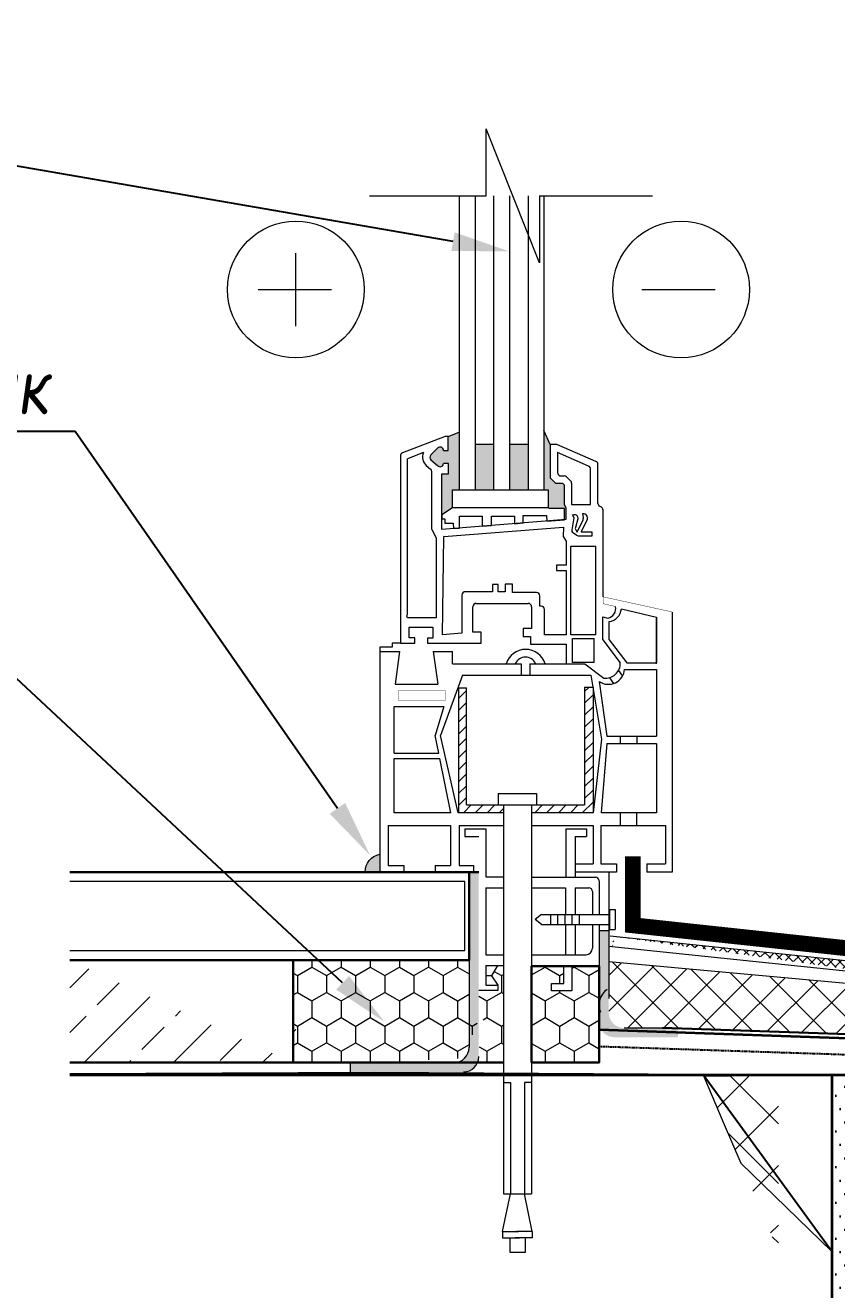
# Model space of a CAD drawing. Header units: millimetres. Extents: x -136099598 to 11807193, y 0 to 779331.
# Drawn here: x 728051 to 731593, y 201034 to 206553 of the extents above; entities that cross this region are included whole.
import ezdxf
from ezdxf import colors
from ezdxf.entities.mleader import LeaderData, LeaderLine
from ezdxf.math import Vec2, Vec3

# ---------------------------------------------------------------- set-up
doc = ezdxf.new("R2010")
doc.units = ezdxf.units.MM
doc.header["$MEASUREMENT"] = 0
doc.linetypes.add('DASHED', pattern=[19.049999999999997, 12.7, -6.35])
doc.layers.get('0').update_dxf_attribs({"color": 250, "lineweight": 9})
for name, color, linetype in [('!!_для разрезов', 7, 'Continuous'), ('_Пунктир', 6, 'DASHED'), ('Тонкая', 7, 'Continuous')]:
    doc.layers.add(name, color=color, linetype=linetype)
for name, color, linetype, lineweight in [('+АР_Размеры', 252, 'Continuous', 9), ('_Штриховки', 250, 'Continuous', 13), ('_Штриховки_точка', 5, 'Continuous', 30), ('АР_Отметки', 250, 'Continuous', 15), ('АР_Перекрытие', 250, 'Continuous', 30), ('АР_Тонкие', 250, 'Continuous', 5), ('Рисунок', 6, 'Continuous', 35)]:
    doc.layers.add(name, color=color, linetype=linetype, lineweight=lineweight)
doc.styles.add('ISOCPEUR', font='isocpeur.ttf', dxfattribs={"width": 0.7})
doc.styles.add('Архитект', font='isocpeur.ttf', dxfattribs={"width": 0.8, "oblique": 8})
pattern_1 = [(270, (-183090.2506161783, -159731.0417226076), (63.60792787741789, -110.1721891731625), [73.44812611544162, -146.8962522308832]), (29.99999999999998, (-183090.2506161783, -159731.0417226076), (63.6079506757947, 110.1721760105135), [73.44812611544164, -146.8962522308833]), (329.9999999999999, (-183090.2506161783, -159731.0417226076), (127.2158785532126, -1.31626489888285e-05), [-146.8962522308832, 73.44812611544162])]
pattern_2 = [(44.99999999999999, (-183090.2506161783, -159731.0417226076), (-25.96783402083678, 25.96783402083678), [])]

# ---------------------------------------------------------------- blocks, each defined once
blk = doc.blocks.new('_DotSmall')
at = {"color": 0, "linetype": 'ByBlock', "const_width": 0.5}
blk.add_lwpolyline([(-0.0625, 0, 1), (0.0625, 0, 1)], format="xyb", close=True, dxfattribs=at)

msp = doc.modelspace()

# ---------------------------------------------------------------- hatches: boundary and pattern name
at = {"layer": '!!_для разрезов', "linetype": 'Continuous', "lineweight": 18}
h = msp.add_hatch(dxfattribs=at)
h.set_pattern_fill('ANSI37', color=251, scale=57.8331701696391)
h.set_pattern_definition([(44.99999999999999, (-115641.702622169, 121685.1300899904), (-129.8391701041838, 129.8391701041838), []), (135, (-115641.702622169, 121685.1300899904), (-129.8391701041839, -129.8391701041838), [])])
edge = h.paths.add_edge_path()
edge.add_line((731012.9964546836, 201964.9031755117), (731097.7636279219, 201765.7149348367))
edge.add_line((731338.1943189262, 201971.301026088), (731012.9964546827, 201964.9031755117))
edge.add_line((731338.1943189262, 201200.7442685278), (731338.1943189262, 201971.301026088))
edge.add_line((731174.2340421143, 201586.0226473077), (731338.1943189278, 201200.7442685275))
edge.add_line((731174.2340421143, 201586.0226473077), (731174.2340421143, 201586.0226473077))
edge.add_line((731097.7636279219, 201765.7149348367), (731174.2340421132, 201586.0226473077))
at = {"lineweight": 15}
h = msp.add_hatch(color=256, dxfattribs=at)
h.paths.add_polyline_path([(729944.4874539871, 204776.2595376076), (729896.3857899653, 204758.0160147573), (729896.3857899653, 204696.9316019601), (729876.3990755903, 204696.9316019601, 0.4786130852545784), (729859.080379309, 204711.7404873248, 0.1511480581941639), (729851.4320395266, 204707.7062985055), (729820.8777904529, 204677.1520494311, 0.4386489946595933), (729821.7676594665, 204655.6442744121), (729850.8164936022, 204631.0425601521, 0.6721486504891006), (729876.363351035, 204640.0608912611), (729898.1948788783, 204640.0608912611), (729898.1948788783, 204595.2891175091), (729869.1690523641, 204595.2891175091), (729869.1690523641, 204415.77399407), (729915.5420314239, 204447.0486046722), (729915.5420314239, 204524.7690557714), (729944.4874539871, 204524.7690557714)])
h.paths.add_polyline_path([(730094.8536964278, 204724.2778627503), (730013.8872581907, 204724.2778627503), (730013.8872581907, 204524.7690557714), (730094.8536964299, 204524.7690557714)])
h.paths.add_polyline_path([(730245.2199388706, 204724.2778627503), (730164.2535006314, 204724.2778627503), (730164.2535006314, 204524.7690557714), (730245.2199388706, 204524.7690557714)])
h.paths.add_polyline_path([(730342.5674181657, 204723.6025290053), (730314.6197430743, 204784.0496550288), (730314.6197430743, 204524.7690557714), (730333.5018726268, 204524.7690557714), (730333.5018726268, 204447.0486046722), (730338.9693413328, 204444.2331287775), (730404.6614906262, 204444.2331287778), (730404.6614906262, 204394.6618590812), (730410.7509931622, 204395.1430237572), (730410.7509931622, 204448.6746986323), (730403.7489547741, 204460.8025848824), (730403.7489547741, 204546.6497056172), (730396.4380657108, 204553.9605946811), (730364.5377979294, 204553.9605946811), (730342.5674181657, 204577.0075476862)])
at = {"linetype": 'Continuous'}
h = msp.add_hatch(dxfattribs=at)
h.set_pattern_fill('ANSI31', color=256, scale=11.56663403392782, style=0)
h.set_pattern_definition(pattern_2)
h.paths.add_polyline_path([(729977.0872483954, 203660.3391764797), (729943.829511222, 203660.3391764797), (729943.829511222, 203115.7250363115), (730137.7144009495, 203115.7250363115), (730137.7144009495, 203149.6235111362), (729977.0872483954, 203149.6235111362)])
h = msp.add_hatch(dxfattribs=at)
h.set_pattern_fill('ANSI31', color=256, scale=11.56663403392782, style=0)
h.set_pattern_definition(pattern_2)
h.paths.add_polyline_path([(730492.4728154634, 203149.6235111362), (730260.4806780166, 203149.6235111362), (730260.4806780166, 203115.7250363121), (730529.1169138083, 203115.7250363121), (730529.1169138104, 203660.4396079195), (730528.4430045412, 203664.4595024913), (730492.4728154634, 203664.4595024916)])
h = msp.add_hatch(color=256)
edge = h.paths.add_edge_path()
edge.add_arc((729612.1822631673, 202858.4130693633), 77.33426057645642, 100.2352037119121, 181.6074361677928)
edge.add_line((729534.8784349535, 202856.2437371358), (729598.4407834926, 202856.2437371358))
edge.add_line((729598.440783491, 202856.2437371358), (729598.440783491, 202934.5166802845))
at = {"lineweight": 30}
for points in [[(730030.233258208, 202856.2437371355), (729988.1061207214, 202856.2437371355), (729988.1061207214, 202091.8066867492, -0.4142135623730951), (729921.2034900147, 202024.9040560419), (729469.4548645937, 202024.9040560419), (729469.4548645937, 201984.1894565405), (729963.3306275012, 201984.1894565405, 0.4142135623730951), (730030.233258208, 202051.0920872478)], [(730664.3727545836, 202176.2919692945, -0.4142135623730951), (730597.4701238768, 202243.1946000017), (730597.4701238768, 202601.8676223842), (730555.3429863902, 202601.8676223842), (730555.3429863902, 202202.4800005003, 0.4142135623730951), (730622.245617097, 202135.5773697933), (730900.3194177344, 202135.5773697933), (730900.3194177344, 202176.2919692945)]]:
    msp.add_hatch(color=256, dxfattribs=at).paths.add_polyline_path(points)
h = msp.add_hatch()
h.set_pattern_fill('ANSI37', color=256, scale=9.116829107724502, style=0)
h.set_pattern_definition([(45, (719203.8672171265, 219166.4270603727), (-20.4678650998461, 20.4678650998461), []), (135, (719203.8672171265, 219166.4270603727), (-20.4678650998461, -20.46786509984609), [])])
edge = h.paths.add_edge_path()
edge.add_line((734448.2634690307, 202130.4621096161), (731906.7364049878, 202396.3158820761))
edge.add_line((730630.5181978383, 202529.8133488759), (731894.446850044, 202397.6014180792))
edge.add_line((730615.9511745628, 202576.8776447502), (730614.2367338703, 202531.516454335))
edge.add_line((730624.4203461087, 202575.9917359448), (734453.4953715657, 202175.4553596252))
h = msp.add_hatch()
h.set_pattern_fill('ANSI33', color=256, scale=43.37487762722933, style=0)
h.set_pattern_definition([(44.99999999999999, (-180330.6069318628, -159731.0417226076), (-194.7587551562758, 194.7587551562758), []), (44.99999999999999, (-180135.8480925827, -159731.0417226076), (-194.7587551562758, 194.7587551562758), [137.7152364664531, -68.85761823322653])])
edge = h.paths.add_edge_path()
edge.add_line((729219.603254409, 202472.3210552259), (729219.603254409, 202024.9040560419))
edge.add_line((728245.0312343133, 202472.3210552259), (729241.9761960113, 202472.3210552259))
edge.add_line((728245.0312343133, 202472.3210552259), (728245.0312343133, 202024.9040560419))
edge.add_line((728245.0312343133, 202024.9040560419), (729237.9839565733, 202024.9040560419))
at = {"ltscale": 100}
h = msp.add_hatch(dxfattribs=at)
h.set_pattern_fill('HONEY', color=256, scale=23.13326806785564, angle=270, style=0)
h.set_pattern_definition(pattern_1)
h.paths.add_polyline_path([(729219.603254409, 202472.3210552259), (729219.603254409, 202024.9040560419), (729527.6352874329, 202024.9040560419), (729968.5108399368, 202044.4994289661), (730008.8942813363, 202168.1876483773, 0.4142135623730951), (729988.1061207214, 202305.3863913921), (729988.1061207214, 202472.3210552259)])
h = msp.add_hatch(dxfattribs=at)
h.set_pattern_fill('HONEY', color=256, scale=23.13326806785564, angle=270, style=0)
h.set_pattern_definition(pattern_1)
h.paths.add_polyline_path([(730137.7144009495, 202024.9040560419), (730137.7144009495, 202448.1882555278), (730112.6823363986, 202448.1882555278), (730085.3502458686, 202403.6158751782), (730113.9243966511, 202362.482962091), (730113.9243966511, 202340.3236478089), (730030.233258208, 202340.3236478089), (730030.233258208, 202264.6717918906, -0.4142135623730951), (729963.3306275012, 202024.9040560419)])
h = msp.add_hatch(dxfattribs=at)
h.set_pattern_fill('HONEY', color=256, scale=23.13326806785564, angle=270, style=0)
h.set_pattern_definition(pattern_1)
edge = h.paths.add_edge_path()
edge.add_line((730260.4806780166, 202022.6603926441), (730544.9420026139, 202024.904056042))
edge.add_line((730260.4806780166, 202448.1882555278), (730260.4806780166, 202022.660392644))
edge.add_line((730260.4806780166, 202448.1882555278), (730401.3854820863, 202448.1882555278))
edge.add_line((730401.3854820863, 202370.9786220959), (730401.3854820863, 202448.1882555278))
edge.add_line((730347.4902995727, 202370.9786220959), (730401.385482088, 202370.9786220959))
edge.add_line((730347.4902995727, 202338.3049393024), (730347.4902995727, 202370.9786220962))
edge.add_line((730436.7248132102, 202338.3049393024), (730347.4902995711, 202338.3049393024))
edge.add_line((730436.7248132102, 202448.1882555278), (730436.7248132102, 202338.3049393024))
edge.add_line((730436.7248132102, 202448.1882555278), (730555.3429863902, 202448.1882555278))
edge.add_line((730555.3429863902, 202448.1882555278), (730555.3429863902, 202264.6717918906))
edge.add_arc((729480.5334006865, 202191.1869392118), 1077.31874071536, -8.879032276322619, 3.9112321744353267, ccw=False)
h = msp.add_hatch()
h.set_pattern_fill('ANSI37', color=256, scale=34.69990210178346, style=0)
h.set_pattern_definition([(44.99999999999999, (-182160.206766758, -159731.0417226076), (-77.90350206251031, 77.90350206251031), []), (135, (-182160.206766758, -159731.0417226076), (-77.90350206251033, -77.90350206251027), [])])
edge = h.paths.add_edge_path()
edge.add_line((730597.4701238768, 202465.9342348357), (730598.7084552919, 202240.3101573527))
edge.add_arc((730663.6338264067, 202242.7893302719), 64.97268743749581, 182.1867748169026, 262.2722705206532)
edge.add_line((730654.8972235359, 202178.4067093007), (731845.9621087017, 202142.0806250666))
edge.add_line((731845.9621087007, 202142.0806250666), (731870.5760740369, 202349.5516237552))
edge.add_line((731870.5760740363, 202349.5516237552), (730597.4701238752, 202465.9342348357))
h.paths.add_polyline_path([(731906.3577822496, 202345.5472375659), (731881.164725943, 202140.8923224321), (733749.8356489334, 202077.0465846065), (733725.3117186255, 202078.4881406377), (732694.1827444667, 202115.543305983), (732708.8374417439, 202255.7405003738)])
edge = h.paths.add_edge_path(flags=16)
edge.add_line((733511.5574999469, 202085.8566409861), (733279.1021162987, 202096.517614351))
edge.add_line((733279.1021162972, 202096.517614351), (732729.5529642579, 202112.7041388024))
edge.add_line((732729.5529642584, 202112.7041388022), (732743.7059787516, 202251.8383085832))
edge.add_line((732743.7059787516, 202251.8383085835), (733565.9759587338, 202159.9029454445))
edge.add_arc((733571.8599966469, 202098.5587333567), 61.6257597017046, 95.47895706360285, 191.8948718513254)
h.paths.add_polyline_path([(733516.7765383006, 202165.3920471101), (733511.5574999469, 202085.8566409861), (733501.1033298079, 202099.043061411)], flags=0)
at = {"layer": '_Штриховки_точка'}
h = msp.add_hatch(dxfattribs=at)
h.set_pattern_fill('DOTS', color=0, scale=34.69990210178349, angle=44.99999999999999, style=0)
h.set_pattern_definition([(44.99999999999999, (630937.628468345, 171341.4988851454), (-19.47587551562758, 58.42762654688272), [0, -55.08609458658125])])
h.paths.add_polyline_path([(731571.3484678029, 200963.9239256615), (731802.6811484806, 200963.9239256615), (731802.6811484806, 201971.301026088), (731571.3484678029, 201971.301026088)])

# ---------------------------------------------------------------- linework, layer by layer
at = {"layer": '!!_для разрезов', "color": 251, "linetype": 'Continuous', "lineweight": 18, "elevation": -1.338492306646507e-10}
msp.add_lwpolyline([(731571.3484678029, 201971.3010260877), (731012.9964546836, 201964.9031755117), (731097.7636279219, 201765.7149348367), (731174.2340421143, 201586.0226473077), (731174.2340421143, 201586.0226473077), (731571.3484678029, 201200.7442685275)], close=True, dxfattribs=at)
at = {"layer": '+АР_Размеры', "ltscale": 100}
for p, q in [((730061.8886298268, 205807.8165949261), (730061.8886298268, 206100.2322277908)), ((730295.0210613809, 205515.4009620615), (730061.8886298268, 206100.2322277908)), ((729553.903301501, 205807.8165949261), (730061.8886298268, 205807.8165949261)), ((730295.0210613809, 205807.8165949261), (730295.0210613809, 205515.4009620615)), ((730295.0210613809, 205807.8165949261), (730789.0361246394, 205807.8165949261))]:
    msp.add_line(p, q, dxfattribs=at)
at = {"layer": '+АР_Размеры', "ltscale": 100, "elevation": -1.338492306646507e-10}
for points in [[(729231.8366641579, 205239.5660608229), (729231.8366641579, 205558.7081482206)], [(729067.8160432782, 205399.1371045217), (729386.9581306764, 205399.1371045217)], [(730742.3530415166, 205399.1371045217), (731061.4951289148, 205399.1371045217)]]:
    msp.add_lwpolyline(points, dxfattribs=at)
at = {"layer": '+АР_Размеры', "ltscale": 100}
for centre in [(729231.8366641579, 205399.1371045217), (730913.3418438709, 205399.1371045217)]:
    msp.add_circle(centre, 298.2751047601502, dxfattribs=at)
at = {"lineweight": 15}
for p, q in [((729896.3857899653, 204758.0160147567), (729944.4874539871, 204776.2595376071)), ((730342.5674181657, 204723.6025290049), (730314.6197430743, 204784.0496550296)), ((729884.3050962437, 204758.0160147567), (729697.5408588956, 204685.9254183192)), ((729820.8777904529, 204677.1520494309), (729851.4320395266, 204707.7062985052)), ((729896.3857899653, 204758.0160147567), (729884.3050962437, 204758.0160147567)), ((729896.3857899653, 204696.9316019601), (729896.3857899653, 204758.0160147567)), ((730013.8872581907, 204724.2778627501), (730094.8536964278, 204724.2778627501)), ((730164.2535006314, 204724.2778627501), (730245.2199388706, 204724.2778627501)), ((730370.9902150428, 204723.6025290049), (730342.5674181657, 204723.6025290049)), ((730342.5674181657, 204723.6025290049), (730342.5674181657, 204577.0075476862)), ((730541.6610511226, 204649.3368869338), (730370.9902150428, 204723.6025290049)), ((729688.1797573994, 204672.2777804252), (729688.1797573994, 203856.0174371278)), ((729789.7186851762, 204687.4839689251), (729719.9192172745, 204660.541523501)), ((729821.7676594665, 204655.6442744121), (729850.8164936022, 204631.0425601518)), ((729876.4054080034, 204697.3619905842), (729876.4054080034, 204696.9316019601)), ((729876.4054080034, 204696.9316019601), (729896.3857899653, 204696.9316019601)), ((730509.9215912432, 204628.5338287451), (730374.3068780429, 204687.5451629689)), ((730374.3068780429, 204687.5451629686), (730374.3068780429, 204600.3291151147)), ((729801.2551471769, 204631.4238253451), (729819.631550445, 204615.8606870715)), ((729824.8061720927, 204352.3496925244), (729824.8061720927, 204604.6972199732)), ((729869.1690523641, 204352.3496925244), (729869.1690523641, 204595.2891175091)), ((729869.1690523641, 204595.2891175091), (729898.1948788783, 204595.2891175091)), ((729898.1948788783, 204640.0608912611), (729876.4054080034, 204640.0608912611)), ((729898.1948788783, 204595.2891175091), (729898.1948788783, 204640.0608912611)), ((730518.71363605, 204460.8025848802), (730518.71363605, 204615.1197070858)), ((730550.4530959292, 204466.1044692787), (730550.4530959292, 204635.9227652749)), ((730342.5674181657, 204577.0075476862), (730364.5377979316, 204553.9605946811)), ((730364.5377979316, 204553.9605946811), (730396.4380657108, 204553.9605946811)), ((730388.9359385993, 204585.7000545599), (730403.5254251701, 204585.7000545599)), ((730396.4380657108, 204553.9605946811), (730403.7489547741, 204546.6497056178)), ((730403.7489547741, 204546.6497056178), (730403.7489547741, 204460.8025848802)), ((730413.8697330903, 204581.415301925), (730431.2036620172, 204564.0813729973)), ((730435.4884146512, 204553.7370650765), (730435.4884146512, 204460.8025848802)), ((730403.7489547741, 204460.8025848802), (730410.7509931622, 204448.6746986349)), ((730410.7509931622, 204448.6746986349), (730410.7509931622, 204395.143023757)), ((730565.6504110878, 204448.884203232), (730557.7676262055, 204453.4353312048)), ((730572.9649413638, 204422.6034254606), (730572.9649413638, 204436.2150651581)), ((730410.7509931622, 204395.143023757), (729869.1690523641, 204352.3496925244)), ((730572.9649413638, 204057.662801507), (730572.9649413638, 204422.6034254606)), ((730541.2254814865, 203891.7245199126), (730541.2254814865, 204279.2709719514)), ((730004.9713265499, 203904.0517386888), (730004.9713265499, 204014.9491489654)), ((730019.6003871041, 204029.57820952), (730246.408750728, 204029.57820952)), ((730261.0378112844, 204014.9491489654), (730261.0378112823, 203920.5451008483)), ((729727.0148660026, 203879.7777708511), (729727.0148660026, 203926.1284939208)), ((729727.0148660026, 203926.1284939208), (729830.4746506742, 203926.1284939208)), ((729750.814435666, 203879.7777708511), (729727.0148660026, 203879.7777708511)), ((729750.814435666, 203856.0174371278), (729750.814435666, 203879.7777708511)), ((729830.4746506742, 203877.4093468729), (729806.6951819996, 203877.4093468729)), ((729806.6951819996, 203877.4093468729), (729806.6951820017, 203856.0174371278)), ((729830.4746506742, 203926.1284939208), (729830.4746506742, 203877.4093468729)), ((730040.3691662244, 203904.0517386888), (730004.9713265499, 203904.0517386888)), ((730040.3691662244, 203856.0174371278), (730040.3691662244, 203904.0517386888)), ((730261.0378112823, 203920.5451008483), (730224.1122965298, 203920.5451008483)), ((730224.1122965298, 203920.5451008483), (730224.1122965298, 203884.4765718348)), ((730224.1122965298, 203884.4765718348), (730256.1130692512, 203884.4765718348)), ((730256.1130692512, 203884.4765718348), (730256.1130692512, 203851.6895941154)), ((730534.678977129, 203771.8385126098), (730534.678977129, 203876.848154042)), ((729688.1797573994, 203856.0174371278), (729750.814435666, 203856.0174371278)), ((729806.6951820017, 203856.0174371278), (730040.3691662244, 203856.0174371278)), ((730256.1130692512, 203851.6895941154), (730411.4897782876, 203851.6895941154)), ((730411.4897782876, 203851.6895941154), (730411.4897782876, 203764.8271742651))]:
    msp.add_line(p, q, dxfattribs=at)
at = {"ltscale": 100}
for p, q in [((730653.0144919379, 204006.1890410841), (730805.4623309377, 203969.5897428068)), ((730874.7846958019, 203991.83950327), (730874.7846958019, 202855.9221507154)), ((730571.7619357796, 203869.8652913548), (730571.7619357796, 203970.4125518121)), ((730571.7619357796, 203970.4125518121), (730594.080064365, 203965.5062646821)), ((730599.6120538841, 203869.8652913548), (730599.6120538841, 203949.7770044361)), ((730805.4623309377, 203969.5897428068), (730805.4623309377, 203769.6710222416)), ((730571.7619357796, 203869.8652913548), (730648.1649813922, 203769.6710222416)), ((730599.6120538841, 203869.8652913548), (730676.0150994966, 203769.6710222416)), ((729598.440783491, 203819.2669342134), (729598.440783491, 202856.2437371353)), ((729598.440783491, 203819.2669342134), (729683.7182574213, 203819.2669342134)), ((729683.7182574213, 203819.2669342134), (729666.00459682, 203676.7827946181)), ((729830.9332074055, 203819.2669342134), (729915.8386089876, 203819.2669342134)), ((729830.9332074055, 203819.2669342134), (729852.02065917, 203676.7827946181)), ((729915.8386089876, 203766.3081829938), (729915.8386089876, 203819.2669342134)), ((729915.8386089876, 203766.3081829938), (730214.9244413187, 203766.3081829938)), ((730214.9244413187, 203766.3081829938), (730214.9244413187, 203716.525097676)), ((730253.2051551986, 203766.3081829938), (730493.6745085899, 203766.3081829938)), ((730253.2051551986, 203766.3081829938), (730253.2051551986, 203716.525097676)), ((730493.6745085899, 203766.3081829938), (730575.718975489, 203703.0762530781)), ((730676.0150994966, 203769.6710222416), (730805.4623309377, 203769.6710222416)), ((729959.2554296816, 203716.525097676), (729863.4995939294, 203453.1420507586)), ((729959.2554296816, 203716.525097676), (730519.7145449967, 203716.525097676)), ((730519.7145449967, 203716.525097676), (730566.6559969949, 203436.5175402592)), ((730640.5089728208, 203736.9882133267), (730657.8004958623, 203711.8502693793)), ((730666.8389908946, 203741.1277150351), (730805.4623309377, 203741.1277150351)), ((730805.4623309377, 203741.1277150351), (730805.4623309377, 203450.1736573544)), ((729666.00459682, 203676.7827946181), (729852.02065917, 203676.7827946181)), ((729943.829511222, 203115.7250363115), (729943.829511222, 203660.3391764794)), ((729943.829511222, 203660.3391764794), (729977.0872483954, 203660.3391764794)), ((729977.0872483954, 203149.623511136), (729977.0872483954, 203660.3391764794)), ((730492.4728154634, 203664.4595024913), (730492.4728154634, 203149.623511136)), ((730492.4728154634, 203664.4595024913), (730529.1169138083, 203664.4595024913)), ((730529.1169138083, 203664.4595024913), (730529.1169138083, 203115.7250363115)), ((730556.5421655155, 203688.15891424), (730589.9457148234, 203450.1736573544)), ((730600.5514105798, 203705.0074343756), (730618.1006029195, 203679.4948978397)), ((729660.9489380808, 203376.2414417783), (729660.9489380808, 203580.0707034634)), ((729660.9489380808, 203580.0707034634), (729877.2260467962, 203580.0707034634)), ((729877.2260467962, 203580.0707034634), (729840.0917179906, 203453.1420507586)), ((729855.5566301023, 203376.2414417783), (729840.0917179906, 203453.1420507586)), ((729940.1503835946, 203115.7250363115), (729863.4995939294, 203453.1420507586)), ((730566.6559969949, 203436.5175402592), (730530.1300567584, 203115.7250363115)), ((730589.9457148234, 203450.1736573544), (730805.4623309377, 203450.1736573544)), ((730648.1549253832, 203450.1736573544), (730648.1549253832, 203418.1406350076)), ((730720.2062329166, 203450.1736573544), (730720.2062329166, 203418.1406350076)), ((730589.9457148234, 203418.1406350076), (730564.9992694417, 203115.7250363115)), ((730589.9457148234, 203418.1406350076), (730805.4623309377, 203418.1406350076)), ((729660.9489380808, 203376.2414417783), (729855.5566301023, 203376.2414417783)), ((729660.9489380808, 203115.7250363115), (729660.9489380808, 203352.2618981084)), ((729660.9489380808, 203352.2618981084), (729860.3789785905, 203352.2618981084)), ((729907.9471555905, 203115.7250363115), (729860.3789785905, 203352.2618981084)), ((730115.4654800951, 203200.0472569008), (730282.729598871, 203200.0472569008)), ((730115.4654800951, 203200.0472569008), (730115.4654800951, 203149.623511136)), ((730282.729598871, 203200.0472569008), (730282.729598871, 203149.623511136)), ((729907.9471555905, 203115.7250363115), (729660.9489380808, 203115.7250363115)), ((730137.7144009495, 203115.7250363115), (729940.1503835946, 203115.7250363115)), ((729977.0872483954, 203149.623511136), (730492.4728154634, 203149.623511136)), ((730137.7144009495, 203149.623511136), (730137.7144009495, 201452.3959046875)), ((730260.4806780166, 203149.623511136), (730260.4806780166, 201452.3959046875)), ((730530.1300567584, 203115.7250363115), (730260.4806780166, 203115.7250363115)), ((730805.4623309377, 203115.7250363115), (730564.9992694417, 203115.7250363115)), ((730647.3906686662, 203115.7250363115), (730647.3906686662, 203059.9963708066)), ((730718.9894557764, 203115.7250363115), (730718.9894557764, 203059.9963708066)), ((729635.5374022613, 203059.9963708066), (729907.3437950261, 203059.9963708066)), ((729635.5374022613, 203059.9963708066), (729635.5374022613, 202885.7442664216)), ((729907.3437950261, 203059.9963708066), (729907.3437950261, 202885.7442664216)), ((729944.2594056258, 203059.9963708066), (730137.7144009495, 203059.9963708066)), ((729944.2594056258, 203059.9963708066), (729944.2594056258, 202885.7442664216)), ((730260.4806780166, 203059.9963708066), (730529.2350719208, 203059.9963708066)), ((730529.2350719208, 203059.9963708066), (730529.2350719208, 202892.427234221)), ((730563.2369537908, 203059.9963708066), (730844.7725356721, 203059.9963708066)), ((730563.2369537908, 203059.9963708066), (730563.2369537908, 202892.427234221)), ((730844.7725356721, 203059.9963708066), (730844.7725356721, 202892.427234221)), ((729969.9198276764, 203045.3466019199), (729969.9198276764, 203011.2282926284)), ((729969.9198276764, 203045.3466019199), (730060.5496126234, 203045.3466019199)), ((729969.9198276764, 203011.2282926284), (730030.233258208, 203011.2282926284)), ((730060.5496126234, 203045.3466019199), (730060.5496126234, 202835.2087191279)), ((730410.3680125074, 203045.3466019199), (730500.9977974524, 203045.3466019199)), ((730410.3680125074, 203045.3466019199), (730410.3680125074, 202834.727595694)), ((730451.5146890725, 203011.2282926284), (730500.9977974524, 203011.2282926284)), ((730451.5146890725, 203011.2282926284), (730451.5146890725, 202834.7150337246)), ((730500.9977974524, 203045.3466019199), (730500.9977974524, 203011.2282926284)), ((729635.5374022613, 202885.7442664216), (729702.9730014687, 202885.7442664216)), ((729702.9730014687, 202885.7442664216), (729702.9730014687, 202856.2437371353)), ((729840.1068020043, 202885.7442664216), (729907.3437950261, 202885.7442664216)), ((729840.1068020043, 202885.7442664216), (729840.1068020043, 202856.2437371355)), ((729944.2594056258, 202885.7442664216), (730007.9214872955, 202885.7442664216)), ((730007.9214872955, 202885.7442664216), (730007.9214872955, 202856.2437371355)), ((730451.5146890725, 202892.427234221), (730529.2350719208, 202892.427234221)), ((730563.2369537908, 202892.427234221), (730631.042111343, 202892.427234221)), ((730631.042111343, 202892.427234221), (730631.042111343, 202855.9221507154)), ((730763.6607636458, 202892.427234221), (730844.7725356721, 202892.427234221)), ((730763.6607636458, 202892.427234221), (730763.6607636458, 202855.9221507154)), ((729840.1068020043, 202856.2437371355), (730030.233258208, 202856.2437371355)), ((729840.1068020043, 202856.2437371353), (729988.1061207214, 202856.2437371353)), ((730060.5496126234, 202835.2087191279), (730137.7144009495, 202835.2087191279)), ((730260.4806780166, 202834.7150337246), (730539.3289876108, 202834.7150337246)), ((730631.042111343, 202855.9221507154), (730451.5146890725, 202855.9221507154)), ((730597.4701238768, 202855.9221507154), (730597.4701238768, 202305.3863913921)), ((730874.7846958019, 202855.9221507154), (730763.6607636458, 202855.9221507154)), ((730060.5496126234, 202787.4782596342), (730060.5496126234, 202496.028004156)), ((730060.5496126234, 202787.4782596342), (730137.7144009495, 202787.4782596342)), ((730260.4806780166, 202787.4782596342), (730408.9827972092, 202787.4782596342)), ((730408.9827972092, 202787.4782596342), (730408.9827972092, 202671.3880742553)), ((730450.3607619905, 202787.4782596342), (730510.4657265584, 202787.4782596342)), ((730450.3607619905, 202787.4782596342), (730450.3607619905, 202671.3880742553)), ((730555.3429863902, 202818.7010349453), (730555.3429863902, 202671.3880742553)), ((730526.4797253379, 202771.4642608549), (730526.4797253379, 202671.3880742553)), ((730303.7089485363, 202671.3880742553), (730276.6111516617, 202649.7651560727)), ((730303.7089485363, 202671.3880742553), (730600.8107269227, 202671.3880742553)), ((730343.3447096869, 202671.3880742553), (730343.3447096869, 202628.1422378903)), ((730374.4957128831, 202671.3880742553), (730374.4957128831, 202628.1422378903)), ((730405.6467160813, 202671.3880742553), (730405.6467160813, 202628.1422378903)), ((730436.7977192795, 202671.3880742553), (730436.7977192795, 202628.1422378903)), ((730467.9487224778, 202671.3880742553), (730467.9487224778, 202628.1422378903)), ((730600.8107269227, 202692.9670255447), (730626.3797716984, 202692.9670255447)), ((730600.8107269227, 202692.9670255447), (730600.8107269227, 202606.5632866011)), ((730626.3797716984, 202692.9670255447), (730626.3797716984, 202606.5632866011)), ((729988.1061207214, 202642.6640324927), (729988.1061207214, 202091.806686749)), ((730303.7089485363, 202628.1422378903), (730276.6111516617, 202649.7651560727)), ((730303.7089485363, 202628.1422378903), (730600.8107269227, 202628.1422378903)), ((730408.9827972092, 202628.1422378903), (730408.9827972092, 202496.028004156)), ((730450.3607619905, 202628.1422378903), (730450.3607619905, 202496.028004156)), ((730526.4797253379, 202628.1422378903), (730526.4797253379, 202523.8979897948)), ((730555.3429863902, 202628.1422378903), (730555.3429863902, 202264.6717918906)), ((730600.8107269227, 202606.5632866011), (730626.3797716984, 202606.5632866011)), ((730555.3429863902, 202601.867622384), (730597.4701238768, 202601.867622384)), ((730603.8531096068, 202578.143150144), (734455.9522706144, 202175.1983582774)), ((730060.5496126234, 202496.028004156), (730137.7144009495, 202496.028004156)), ((730260.4806780166, 202496.028004156), (730498.6097396988, 202496.028004156)), ((730597.4701238768, 202533.2703079851), (734449.5692848845, 202130.3255161185)), ((730060.5496126234, 202448.1882555278), (730060.5496126234, 202362.482962091)), ((730060.5496126234, 202448.1882555278), (730137.7144009495, 202448.1882555278)), ((730112.6823363986, 202448.1882555278), (730085.3502458686, 202403.6158751782)), ((730260.4806780166, 202448.1882555278), (730555.3429863902, 202448.1882555278)), ((730401.3854820863, 202370.9786220959), (730401.3854820863, 202448.1882555278)), ((730436.7248132102, 202448.1882555278), (730436.7248132102, 202338.3049393022)), ((730597.4701238768, 202465.9342348355), (731871.489245244, 202349.4494293562)), ((730085.3502458686, 202403.6158751782), (730060.5496126234, 202403.6158751782)), ((730085.3502458686, 202403.6158751782), (730113.9243966511, 202362.482962091)), ((730113.9243966511, 202340.3236478085), (730030.233258208, 202340.3236478085)), ((730060.5496126234, 202362.482962091), (730113.9243966511, 202362.482962091)), ((730113.9243966511, 202362.482962091), (730113.9243966511, 202340.3236478085)), ((730347.4902995727, 202338.3049393022), (730347.4902995727, 202370.9786220959)), ((730347.4902995727, 202370.9786220959), (730401.3854820863, 202370.9786220959)), ((730436.7248132102, 202338.3049393022), (730347.4902995727, 202338.3049393022)), ((730664.3727545836, 202176.2919692945), (730900.3194177344, 202176.2919692945)), ((729469.4548645937, 202024.9040560417), (729921.2034900147, 202024.9040560417)), ((729469.4548645937, 202024.9040560417), (729469.4548645937, 201984.1894565402)), ((730137.7144009495, 201938.834307683), (730168.4153977257, 201938.834307683)), ((730168.4153977257, 201938.834307683), (730168.4153977257, 201452.3959046875)), ((730260.4806780166, 201938.834307683), (730229.7796812427, 201938.834307683)), ((730229.7796812427, 201938.834307683), (730229.7796812427, 201452.3959046875)), ((730134.0841815474, 201288.094136381), (730168.4153977257, 201452.3959046875)), ((730137.7144009495, 201452.3959046875), (730260.4806780166, 201452.3959046875)), ((730264.1108974209, 201288.094136381), (730229.7796812427, 201452.3959046875)), ((730134.0841815474, 201288.094136381), (730134.0841815474, 201260.4163488765)), ((730134.0841815474, 201288.094136381), (730203.3122644352, 201288.094136381)), ((730264.1108974209, 201288.094136381), (730194.8828145331, 201288.094136381)), ((730264.1108974209, 201288.094136381), (730264.1108974209, 201260.4163488765)), ((730134.0841815474, 201260.4163488765), (730208.7500515317, 201260.4163488765)), ((730165.1974747104, 201260.4163488765), (730165.1974747104, 201196.9784026604)), ((730264.1108974209, 201260.4163488765), (730189.4450274366, 201260.4163488765)), ((730232.9976042579, 201260.4163488765), (730232.9976042579, 201196.9784026604)), ((730165.1974747104, 201196.9784026604), (730234.4255575961, 201196.9784026604))]:
    msp.add_line(p, q, dxfattribs=at)
for p, q in [((730805.4333249531, 203766.326432154), (730805.4333249531, 203962.8312058294)), ((730805.4623309377, 203418.1406350076), (730805.4623309377, 203115.7250363115))]:
    msp.add_line(p, q)
at = {"lineweight": 30}
for p, q in [((728245.0312343133, 202856.2437371355), (728585.6760381297, 202856.2437371355)), ((728245.0312343133, 202856.2437371361), (728831.9400378698, 202856.2437371355)), ((728831.9400378698, 202856.2437371355), (730030.233258208, 202856.2437371355)), ((728831.9400378698, 202856.2437371353), (730030.233258208, 202856.2437371353)), ((728245.0312343133, 202472.3210552256), (728831.9400378698, 202472.3210552256)), ((728831.9400378698, 202472.3210552256), (729988.1061207214, 202472.3210552256)), ((729219.603254409, 202472.3210552256), (729219.603254409, 202024.9040560417)), ((729219.603254409, 202472.3210552256), (729219.603254409, 202024.9040560417)), ((730832.4754587108, 202176.2919692945), (733511.5574999469, 202085.8566409861)), ((728245.0312343133, 202024.9040560417), (729751.9090321503, 202024.9040560417)), ((728831.9400378698, 202024.9040560417), (730137.7144009495, 202024.9040560417))]:
    msp.add_line(p, q, dxfattribs=at)
at = {"lineweight": 15, "elevation": -1.338492306646507e-10}
for points in [[(729944.4874539871, 205809.1006746918), (729944.4874539871, 204524.7690557711)], [(730013.8872581907, 205809.1006746918), (730013.8872581907, 204524.7690557711)], [(730094.8536964278, 205809.1006746918), (730094.8536964278, 204524.7690557711)], [(730164.2535006314, 205809.1006746918), (730164.2535006314, 204524.7690557711)], [(730245.2199388706, 205809.1006746918), (730245.2199388706, 204524.7690557711)], [(730314.6197430743, 205809.1006746918), (730314.6197430743, 204524.7690557711)], [(729915.5420314239, 204447.0486046717), (729869.1690523641, 204415.7739940705), (729869.1690523641, 204398.9191856809), (729881.6919678184, 204398.9191856809), (729881.6919678184, 204379.1252487414), (729917.9340489851, 204379.5532771713), (729919.7676427967, 204356.3477620264), (729946.5336635029, 204358.4626907262), (729946.5336635029, 204410.2952301701), (730045.6155240639, 204410.2952301701), (730045.4476434354, 204366.2784216211)], [(730045.4476434354, 204366.2784216211), (730085.234571195, 204369.4222029219), (730085.234571195, 204409.9528074263), (730186.2420353432, 204409.9528074263), (730185.8395437042, 204377.3715483262), (730224.2327783774, 204380.4052063653), (730224.4540133227, 204413.4721522934), (730325.5217804331, 204413.4721522934), (730327.4898999687, 204388.5641124763), (730404.6614906262, 204394.661859081), (730404.6614906262, 204444.2331287775), (730338.9693413328, 204444.2331287775), (730333.5018726268, 204447.0486046717)], [(730435.4884146512, 204460.8025848802), (730518.71363605, 204460.8025848802)], [(730541.2254814865, 203891.7245199126), (730431.5343905678, 203891.7245199126), (730431.5343905678, 204279.2709719514), (730541.2254814865, 204279.2709719514)], [(730534.678977129, 203771.8385126098), (730440.0778114449, 203771.8385126098), (730440.0778114449, 203876.848154042), (730534.678977129, 203876.848154042)], [(729688.1797573994, 203856.0174371278), (729652.7772394038, 203856.0174371278), (729652.7772394038, 203837.9604757836), (729597.7957014708, 203837.9604757836), (729597.7957014708, 203815.5673646958)], [(728245.0312343133, 202514.0807371055), (729969.7171460781, 202514.0807371055), (729969.7171460781, 202814.8132219877), (728245.0312343133, 202814.8132219877)]]:
    msp.add_lwpolyline(points, dxfattribs=at)
msp.add_lwpolyline([(729824.8061720927, 204352.3496925244), (729844.2438273779, 204316.1955578249), (729844.2438273779, 203967.1145940061), (729719.9192172787, 203967.1145940061, -0.4142135623731008), (729719.9192172787, 203981.7436545609), (729719.9192172745, 204660.5415235013)], format="xyb", dxfattribs=at)
msp.add_lwpolyline([(729915.5420314239, 204524.7690557711), (730333.5018726268, 204524.7690557711), (730333.5018726268, 204447.0486046717), (729915.5420314239, 204447.0486046717)], close=True, dxfattribs=at)
for points in [[(730459.346770813, 204411.5655767942), (730460.2682255837, 204410.2179108557, -0.2206237714267132), (730462.2956547451, 204398.0751579506), (730452.1956580074, 204361.417318085, 0.2007454880768778), (730453.6300595272, 204350.216969537), (730459.4607898387, 204340.1178483928), (730485.452169963, 204394.5625541389, 0.1371543281224786), (730486.8065649522, 204402.3228182939), (730484.8221094649, 204422.1373500593), (730485.2308050737, 204422.1782815465, -0.2948811985104581), (730499.357772798, 204414.9365710515), (730502.5068243613, 204409.4822537516, -0.2463199090183235), (730503.0580506176, 204395.904227666), (730477.3847439438, 204341.7155639803), (730524.1195407896, 204341.7155639803), (730524.1195407896, 204323.4054589301), (730466.3558174893, 204323.4054589301, -0.1544625356335507), (730457.9393033135, 204326.0690816812), (730443.4292705283, 204336.2754693329, -0.2950462530491903), (730437.4795237638, 204351.0013345051), (730447.3739690265, 204402.4956010054), (730439.6071418173, 204415.7762917529), (730439.956130102, 204415.9777802334, -0.3920868669925349)], [(729871.6691669979, 203892.3808301703), (729877.7898580998, 204321.1924818264), (730400.8319918823, 204362.5208821914), (730398.2460904663, 204321.9691857556), (730411.3328977374, 204301.1860275549), (730411.3328977374, 204195.6627520066), (730368.9399142789, 204195.6627520066), (730368.9399142789, 204172.4826346005), (730411.3328977374, 204172.4826346005), (730411.3328977374, 203891.7245199124), (730316.9386586046, 203891.7245199124), (730316.9386586046, 204002.5933949601, 0.414213562373095), (730302.3095980504, 204017.2224555149), (730296.9381756539, 204017.2224555149), (730296.9381756539, 204062.5554220975, 0.414213562373095), (730282.3091150996, 204077.1844826524), (730176.9553789401, 204077.1844826524), (730176.9553789401, 204113.1483824938), (730144.9546062166, 204113.1483824938), (730144.9546062166, 204079.581441858), (730115.3659520431, 204079.581441858), (730115.3659520431, 204112.3493960911), (730089.7773944577, 204112.3493960911), (730089.7773944577, 204080.3804282604), (730010.5795021711, 204080.3804282604), (729971.5389250601, 204080.3804282604, 0.4142135623709144), (729956.9098645037, 204065.7513677058), (729956.9098645016, 203899.5241490758)]]:
    msp.add_lwpolyline(points, format="xyb", close=True, dxfattribs=at)
at = {"const_width": 1.734995105089173, "elevation": -1.338492306646507e-10}
for points in [[(730573.0547134853, 204058.2307707928), (730573.0547134853, 204028.0506389543), (730627.1702066585, 204016.093495544, -0.3796879164387484), (730594.080064365, 203965.5062646821), (730571.7619357796, 203970.4125518121), (730571.7619357796, 203869.8652913548), (730648.1649813922, 203769.6710222416, -0.4577081301922283), (730575.718975489, 203703.0762530781), (730493.6745085899, 203766.3081829938), (730253.2051551986, 203766.3081829938), (730253.2051551986, 203716.525097676), (730519.7145449967, 203716.525097676), (730566.6559969949, 203436.5175402592), (730530.1300567584, 203115.7250363115), (730260.4806780166, 203115.7250363115), (730260.4806780166, 203059.9963708066), (730529.2350719208, 203059.9963708069), (730529.2350719208, 202892.427234221), (730451.5146890725, 202892.427234221), (730451.5146890725, 202855.9221507154), (730631.042111343, 202855.9221507154), (730631.042111343, 202892.427234221), (730563.2369537908, 202892.427234221), (730563.2369537908, 203059.9963708066), (730844.7725356721, 203059.9963708066), (730844.7725356721, 202892.427234221), (730763.6607636458, 202892.427234221), (730763.6607636458, 202855.9221507154), (730874.7846958019, 202855.9221507154), (730874.7846958019, 203991.83950327), (730572.9649413638, 204058.1897965403)], [(730653.0144919379, 204006.1890410841, -0.3464402327080087), (730599.6120538841, 203949.7770044361), (730599.6120538841, 203869.8652913548), (730676.0150994966, 203769.6710222416), (730805.4623309377, 203769.6710222416), (730805.4623309377, 203969.5897428068), (730653.0144919379, 204006.1890410841)], [(730666.8389908946, 203741.1277150348), (730805.4623309377, 203741.1277150351), (730805.4623309377, 203450.1736573544), (730589.9457148234, 203450.1736573544), (730556.5421655155, 203688.15891424, 0.5735746923284076), (730666.8389908946, 203741.1277150348, -0.1896906214506373)]]:
    msp.add_lwpolyline(points, format="xyb", dxfattribs=at)
for points in [[(730214.9244413187, 203716.525097676), (730214.9244413187, 203766.3081829938), (729915.8386089876, 203766.3081829938), (729915.8386089876, 203819.2669342134), (729830.9332074055, 203819.2669342134), (729852.02065917, 203676.7827946181), (729666.00459682, 203676.7827946181), (729683.7182574213, 203819.2669342134), (729598.440783491, 203819.2669342134), (729598.440783491, 202856.2437371353), (729702.9730014687, 202856.2437371347), (729702.9730014687, 202885.7442664216), (729635.5374022613, 202885.7442664216), (729635.5374022613, 203059.9963708066), (729907.3437950261, 203059.9963708066), (729907.3437950261, 202885.7442664216), (729840.1068020043, 202885.7442664216), (729840.1068020043, 202856.2437371355), (730007.9214872955, 202856.2437371355), (730007.9214872955, 202885.7442664216), (729944.2594056258, 202885.7442664216), (729944.2594056258, 203059.9963708066), (730137.7144009495, 203059.9963708066), (730137.7144009495, 203115.7250363115), (729940.1503835946, 203115.7250363115), (729863.4995939294, 203453.1420507586), (729959.2554296816, 203716.525097676), (730214.9244413187, 203716.525097676)], [(729660.9489380808, 203580.0707034634), (729877.2260467962, 203580.0707034634), (729840.0917179906, 203453.1420507586), (729855.5566301023, 203376.2414417783), (729660.9489380808, 203376.2414417783), (729660.9489380808, 203580.0707034634)], [(730589.9457148234, 203418.1406350076), (730805.4623309377, 203418.1406350076), (730805.4623309377, 203115.7250363115), (730564.9992694417, 203115.7250363115), (730589.9457148234, 203418.1406350076)], [(729660.9489380808, 203352.2618981084), (729860.3789785905, 203352.2618981084), (729907.9471555905, 203115.7250363115), (729660.9489380808, 203115.7250363115), (729660.9489380808, 203352.2618981084)]]:
    msp.add_lwpolyline(points, dxfattribs=at)
msp.add_lwpolyline([(729678.2628723078, 203647.2320174536), (729884.8862119749, 203647.2320174536), (729884.8862119749, 203606.599070754), (729678.2628723078, 203606.599070754)], close=True, dxfattribs=at)
at = {"elevation": -1.338492306646507e-10}
msp.add_lwpolyline([(729598.440783491, 202934.5166802846), (729598.440783491, 202856.2437371355), (729534.8784349535, 202856.2437371355, -0.3707658076874292), (729598.440783491, 202934.5166802846)], format="xyb", dxfattribs=at)
at = {"lineweight": 30, "elevation": -1.338492306646507e-10}
msp.add_lwpolyline([(730260.4806780166, 202024.9040560417), (730555.3429863902, 202024.9040560417), (730555.3429863902, 202446.4070148903), (730260.4806780166, 202446.4070148903)], close=True, dxfattribs=at)
at = {"lineweight": 15}
for centre, radius, start, end in [((729861.776347447, 204697.3619905842), 14.6290605548228, 0, 135.000000009433), ((729702.8088179537, 204672.2777804252), 14.6290605548228, 111.1064817340186, 180), ((729831.2220983731, 204666.8077415101), 46.36852043352702, 153.5183691129774, 229.7384422988421), ((729831.2220983731, 204666.8077415101), 14.6290605548228, 135.000000009433, 229.7384422988421), ((730535.8240353749, 204635.9227652749), 14.6290605548228, 0, 66.48423351202618), ((729810.1771115363, 204604.6972199732), 14.6290605548228, 0, 49.73844229884209), ((729861.7510451814, 204640.7608416078), 14.6290605548228, 221.6296754592944, 356.6296754697415), ((730388.9359385993, 204600.3291151147), 14.6290605548228, 180, 270), ((730504.0845754957, 204615.1197070858), 14.6290605548228, 0, 66.48423351202618), ((730403.5254251701, 204571.070994005), 14.6290605548228, 44.99999999056705, 90), ((730420.8593540969, 204553.7370650765), 14.6290605548228, 0, 44.99999999056705), ((730565.0821564835, 204466.1044692787), 14.6290605548228, 180, 240.0000000156593), ((730558.3358808095, 204436.2150651581), 14.6290605548228, 0, 60.00000001565936), ((730019.6003871041, 204014.9491489654), 14.6290605548228, 90, 180), ((730246.408750728, 204014.9491489654), 14.6290605548228, 0, 90)]:
    msp.add_arc(centre, radius, start, end, dxfattribs=at)
at = {"ltscale": 100}
for centre, radius, start, end in [((730585.9387319777, 204006.9477615387), 42.23362351002238, 281.1144227666829, 12.50653781439886), ((730590.4907758189, 204011.8943791928), 62.78348477265736, 278.3535798956601, 354.786154590552), ((730234.0647982575, 203747.1271512574), 48.1731995657052, 23.46370793373664, 156.5362920662633), ((730583.1881836343, 203767.6538360061), 65.00810170394313, 263.4023403430555, 1.778160107570387), ((730596.1988274076, 203746.9017555867), 70.87575214350312, 235.9771363740031, 355.3271014977239), ((730539.3289876108, 202818.7010349453), 16.01399877939181, 0, 90), ((730510.4657265584, 202771.4642608549), 16.01399877939181, 0, 90), ((730498.6097396988, 202523.8979897948), 27.86998563868219, 270, 0), ((729921.2034900147, 202091.806686749), 66.90263070720574, 270, 0), ((729963.3306275012, 202051.0920872475), 66.90263070720574, 270, 0)]:
    msp.add_arc(centre, radius, start, end, dxfattribs=at)
msp.add_arc((730235.0624426479, 203739.6568172647), 88.97056173395626, 17.43073500827329, 162.5692649917267)
at = {"layer": '_Пунктир', "ltscale": 0.4}
msp.add_line((730555.3429863902, 202096.0847180839), (734029.2582000089, 201980.9440446101), dxfattribs=at)
at = {"layer": '_Штриховки'}
for centre, radius, start, end in [((730635.4692454427, 202277.1289949601), 80.48104444026096, 123.8462453406941, 203.5342702368195), ((730082.7919592558, 202030.0055922363), 59.64045673744032, 259.798158066379, 259.836360583495), ((730204.4077128072, 202030.0055922363), 59.64045673744032, 259.798158066379, 259.836360583495), ((731020.7979276483, 202030.0055922363), 59.64045673744032, 259.7981581883822, 259.836360583495), ((731148.9085219379, 202030.0055922363), 59.64045673744032, 259.798158066379, 259.836360583495), ((731504.694020774, 202030.0055922363), 59.64045673744032, 259.7981581883822, 259.836360583495)]:
    msp.add_arc(centre, radius, start, end, dxfattribs=at)
at = {"layer": 'АР_Перекрытие', "lineweight": 30, "ltscale": 100, "elevation": -1.338492306646507e-10}
for points in [[(729995.715121715, 202856.2437371353), (729988.1061207214, 202856.2437371353), (729988.1061207214, 202472.3210552256), (728245.0312343133, 202472.3210552256)], [(728245.0312343133, 202856.2437371353), (729988.1061207214, 202856.2437371353)]]:
    msp.add_lwpolyline(points, dxfattribs=at)
at = {"layer": 'Рисунок'}
for p, q in [((730555.3429863902, 202169.8956100833), (734277.258045845, 202040.2651739707)), ((728245.0312343133, 201971.3010260877), (733884.6752745882, 201971.3010260877)), ((731571.3484678029, 201971.3010260877), (731571.3484678029, 198351.4181853025))]:
    msp.add_line(p, q, dxfattribs=at)
at = {"layer": 'Рисунок', "const_width": 69.3998042035669, "elevation": -1.338492306646507e-10}
msp.add_lwpolyline([(734534.9913377969, 201713.641578197), (734406.6623879587, 201895.5051499415, -0.6299622562545886), (734428.9509110007, 201942.0639998696), (734545.9297620478, 201942.0639998693, 0.3971971951025039), (734580.7886353405, 201975.0147099864), (734580.7886353405, 202166.8877709684, 0.3735606836767262), (734541.3640169896, 202212.292720653), (730702.9167991902, 202624.4502988466), (730702.9167991902, 202925.2099506578)], format="xyb", dxfattribs=at)
at = {"layer": 'Тонкая', "ltscale": 100, "elevation": -1.338492306646507e-10}
msp.add_lwpolyline([(728224.7138910324, 197795.1751712028), (730427.1419306356, 197795.1751712028, -0.3344384223545679), (730482.7257354789, 197753.3143587471), (730553.7727478563, 197488.6900739052), (731571.3484678029, 197488.6286385782), (731571.3484678029, 201200.7442685275), (731010.2737653004, 201971.3010260877), (729574.2826287537, 201979.9760016134), (728245.0312343133, 201974.658617428)], format="xyb", dxfattribs=at)

# ---------------------------------------------------------------- leaders
at = {"layer": 'АР_Отметки'}
ml = msp.add_multileader_mtext('Standard', dxfattribs=at)
ml.set_content('Л.2', color=256, style='ISOCPEUR')
ml.set_leader_properties(color=256, linetype='Continuous', lineweight=-1)
ml.set_arrow_properties(name='DOTSMALL')
ml.build(insert=Vec2(0, 0))
ml.multileader.update_dxf_attribs({"has_text_frame": 1, "text_left_attachment_type": 4, "text_right_attachment_type": 4, "dogleg_length": 100, "arrow_head_size": 280.8})
ctx = ml.context
ctx.base_point, ctx.char_height, ctx.arrow_head_size, ctx.landing_gap_size, ctx.plane_origin = Vec3(757009.8360340009, 304935.8878450898), 390, 280.8, 78, Vec3(796377.8670744486, 286803.8214562376)
ctx.left_attachment, ctx.right_attachment = 4, 4
notes = []
notes.append((ctx, [(0, (0, 0, 0), (0, 0), (1, 0), 1, [])]))
ctx.mtext.insert, ctx.mtext.width, ctx.mtext.line_spacing_style, ctx.mtext.flow_direction = Vec3(757087.8360340009, 305455.8878450898), 1330.207369077987, 2, 5
at = {"layer": 'АР_Тонкие'}
ml = msp.add_multileader_mtext('Standard', dxfattribs=at)
ml.set_content('\\pxqlsm1;Оконный блок из ПВХ профиля армированного (толщина профиля не менее 70 мм). Профиль ламинированный с двух сторон по RAL 7016.', color=256, style='Архитект')
ml.set_leader_properties()
ml.build(insert=Vec2(0, 0))
ml.multileader.update_dxf_attribs({"text_left_attachment_type": 6, "text_right_attachment_type": 6, "dogleg_length": 100, "arrow_head_size": 250.0000000000422})
ctx = ml.context
ctx.base_point, ctx.char_height, ctx.arrow_head_size, ctx.landing_gap_size, ctx.plane_origin, ctx.plane_x_axis = Vec3(727683.6828399303, 205977.7605151355), 250.0000000000422, 250.0000000000422, 25.00000000000423, Vec3(709299.2970154608, 192029.1258597205), Vec3(-1, 0)
ctx.left_attachment, ctx.right_attachment = 6, 6
notes.append((ctx, [(1, (1, 1, 0), (727783.6828399303, 205977.7605151355), (-1, 0), 100.0000000000169, [(0, [(730164.2535006314, 205565.7638115658)], 0, [])])]))
ctx.mtext.insert, ctx.mtext.width, ctx.mtext.defined_height, ctx.mtext.flow_direction = Vec3(720450.3042556373, 206302.7605151355), 7571.487996754588, 2260.404186681938, 5
ml = msp.add_multileader_mtext('Standard', dxfattribs=at)
ml.set_content('\\pxsm1,ql;Герметик', color=256, style='Архитект')
ml.set_leader_properties()
ml.build(insert=Vec2(0, 0))
ml.multileader.update_dxf_attribs({"text_left_attachment_type": 6, "text_right_attachment_type": 6, "dogleg_length": 100, "arrow_head_size": 250.0000000000422})
ctx = ml.context
ctx.base_point, ctx.char_height, ctx.arrow_head_size, ctx.landing_gap_size, ctx.plane_origin, ctx.plane_x_axis = Vec3(728168.4690811604, 204779.8796689679), 250.0000000000422, 250.0000000000422, 25.00000000000423, Vec3(704212.9911437805, 190411.3643225081), Vec3(-1, 0)
ctx.left_attachment, ctx.right_attachment = 6, 6
notes.append((ctx, [(1, (1, 1, 0), (728268.4690811604, 204779.8796689679), (-1, 0), 100.0000000000169, [(0, [(729556.2078961054, 202929.3012041424)], 0, [])])]))
ctx.mtext.insert, ctx.mtext.width, ctx.mtext.defined_height, ctx.mtext.flow_direction = Vec3(726968.3338724845, 205104.879668968), 2944.684253892383, 660.9931864078159, 5
ml = msp.add_multileader_mtext('Standard', dxfattribs=at)
ml.set_content('\\pxsm1,ql;Монтажная пена', color=256, style='Архитект')
ml.set_leader_properties()
ml.build(insert=Vec2(0, 0))
ml.multileader.update_dxf_attribs({"text_left_attachment_type": 6, "text_right_attachment_type": 6, "dogleg_length": 100, "arrow_head_size": 250.0000000000422})
ctx = ml.context
ctx.base_point, ctx.char_height, ctx.arrow_head_size, ctx.landing_gap_size, ctx.plane_origin, ctx.plane_x_axis = Vec3(727298.969197355, 204274.0361026176), 250.0000000000422, 250.0000000000422, 25.00000000000423, Vec3(703872.4988371541, 189833.3212724548), Vec3(-1, 0)
ctx.left_attachment, ctx.right_attachment = 6, 6
notes.append((ctx, [(1, (1, 1, 0), (727398.969197355, 204274.0361026176), (-1, 0), 100.0000000000169, [(0, [(729618.9711715307, 202202.4852591977)], 0, [])])]))
ctx.mtext.insert, ctx.mtext.width, ctx.mtext.defined_height, ctx.mtext.flow_direction = Vec3(725158.833988679, 204574.0361026176), 2801.752232976753, 724.8231974766986, 5
for ctx, leaders in notes:
    for number, flags, end, landing, length, lines in leaders:
        leader = LeaderData()
        leader.index, (leader.has_last_leader_line, leader.has_dogleg_vector, leader.attachment_direction) = number, flags
        leader.last_leader_point, leader.dogleg_vector, leader.dogleg_length = Vec3(end), Vec3(landing), length
        for number, points, colour, breaks in lines:
            line = LeaderLine()
            line.index, line.vertices, line.color, line.breaks = number, Vec3.list(points), colors.encode_raw_color(colour), breaks
            leader.lines.append(line)
        ctx.leaders.append(leader)

doc.saveas('drawing.dxf')
